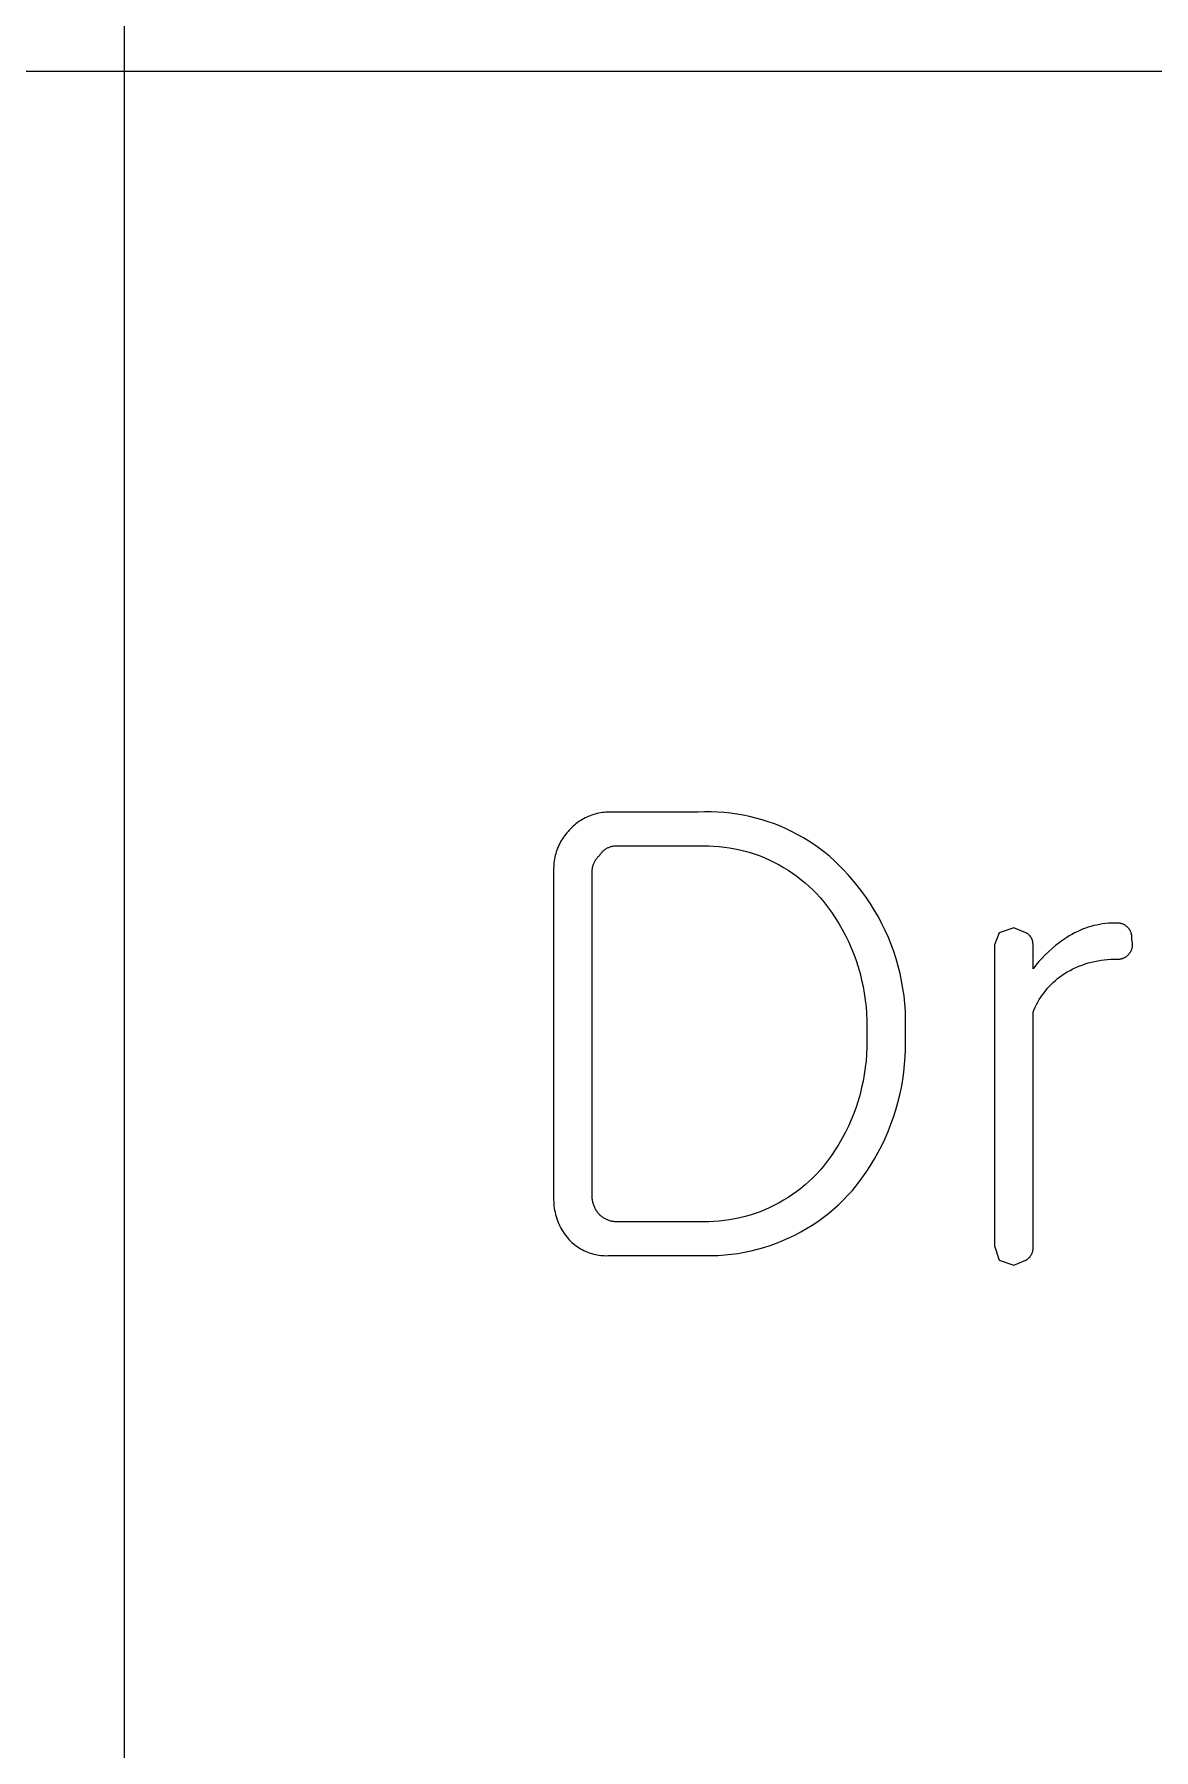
# Model space of a CAD drawing. Header units: millimetres. Extents: x 3033 to 5773, y 123 to 1487.
# Drawn here: x 5676.19 to 5700.14, y 313.14 to 349.85 of the extents above; entities that cross this region are included whole.
import ezdxf

# ---------------------------------------------------------------- set-up
doc = ezdxf.new("R2010")
doc.units = ezdxf.units.MM
doc.header["$MEASUREMENT"] = 0
doc.layers.add('TEX', color=70, linetype='Continuous')

msp = doc.modelspace()

# ---------------------------------------------------------------- linework, layer by layer
at = {"layer": 'TEX'}
for p, q in [((5678.113, 236.563), (5678.113, 386.563)), ((5394.391, 349.063), (5773.113, 349.063)), ((5687.804, 332.979), (5687.774, 332.955)), ((5687.836, 333.002), (5687.804, 332.979)), ((5687.868, 333.023), (5687.836, 333.002)), ((5687.902, 333.044), (5687.868, 333.023)), ((5687.935, 333.063), (5687.902, 333.044)), ((5687.97, 333.082), (5687.935, 333.063)), ((5688.005, 333.099), (5687.97, 333.082)), ((5688.04, 333.115), (5688.005, 333.099)), ((5688.077, 333.129), (5688.04, 333.115)), ((5688.113, 333.143), (5688.077, 333.129)), ((5688.15, 333.155), (5688.113, 333.143)), ((5688.188, 333.165), (5688.15, 333.155)), ((5688.226, 333.175), (5688.188, 333.165)), ((5688.264, 333.183), (5688.226, 333.175)), ((5688.302, 333.19), (5688.264, 333.183)), ((5688.341, 333.195), (5688.302, 333.19)), ((5688.38, 333.2), (5688.341, 333.195)), ((5688.418, 333.203), (5688.38, 333.2)), ((5688.457, 333.204), (5688.418, 333.203)), ((5688.496, 333.204), (5688.457, 333.204)), ((5688.535, 333.203), (5688.496, 333.204)), ((5690.391, 333.203), (5688.535, 333.203)), ((5690.529, 333.209), (5690.391, 333.203)), ((5690.668, 333.209), (5690.529, 333.209)), ((5690.806, 333.205), (5690.668, 333.209)), ((5690.944, 333.196), (5690.806, 333.205)), ((5691.082, 333.182), (5690.944, 333.196)), ((5691.219, 333.164), (5691.082, 333.182)), ((5691.355, 333.14), (5691.219, 333.164)), ((5691.491, 333.112), (5691.355, 333.14)), ((5691.625, 333.08), (5691.491, 333.112)), ((5691.758, 333.042), (5691.625, 333.08)), ((5691.89, 333), (5691.758, 333.042)), ((5692.021, 332.954), (5691.89, 333)), ((5687.487, 332.636), (5687.466, 332.603)), ((5687.509, 332.669), (5687.487, 332.636)), ((5687.532, 332.7), (5687.509, 332.669)), ((5687.556, 332.731), (5687.532, 332.7)), ((5687.581, 332.761), (5687.556, 332.731)), ((5687.607, 332.791), (5687.581, 332.761)), ((5687.633, 332.82), (5687.607, 332.791)), ((5687.659, 332.849), (5687.633, 332.82)), ((5687.686, 332.877), (5687.659, 332.849)), ((5687.714, 332.904), (5687.686, 332.877)), ((5687.744, 332.93), (5687.714, 332.904)), ((5687.774, 332.955), (5687.744, 332.93)), ((5692.149, 332.903), (5692.021, 332.954)), ((5692.276, 332.847), (5692.149, 332.903)), ((5692.401, 332.787), (5692.276, 332.847)), ((5692.523, 332.723), (5692.401, 332.787)), ((5692.644, 332.655), (5692.523, 332.723)), ((5692.762, 332.582), (5692.644, 332.655)), ((5687.323, 332.239), (5687.316, 332.201)), ((5687.332, 332.277), (5687.323, 332.239)), ((5687.342, 332.315), (5687.332, 332.277)), ((5687.353, 332.353), (5687.342, 332.315)), ((5687.366, 332.39), (5687.353, 332.353)), ((5687.379, 332.427), (5687.366, 332.39)), ((5687.394, 332.463), (5687.379, 332.427)), ((5687.411, 332.499), (5687.394, 332.463)), ((5687.428, 332.534), (5687.411, 332.499)), ((5687.447, 332.569), (5687.428, 332.534)), ((5687.466, 332.603), (5687.447, 332.569)), ((5688.233, 332.229), (5688.243, 332.241)), ((5688.243, 332.241), (5688.254, 332.253)), ((5688.254, 332.253), (5688.266, 332.264)), ((5688.266, 332.264), (5688.278, 332.275)), ((5688.278, 332.275), (5688.285, 332.288)), ((5688.285, 332.288), (5688.293, 332.3)), ((5688.293, 332.3), (5688.301, 332.311)), ((5688.301, 332.311), (5688.31, 332.323)), ((5688.31, 332.323), (5688.319, 332.334)), ((5688.319, 332.334), (5688.328, 332.345)), ((5688.328, 332.345), (5688.338, 332.356)), ((5688.338, 332.356), (5688.348, 332.366)), ((5688.348, 332.366), (5688.358, 332.376)), ((5688.358, 332.376), (5688.369, 332.385)), ((5688.369, 332.385), (5688.38, 332.394)), ((5688.38, 332.394), (5688.392, 332.403)), ((5688.392, 332.403), (5688.403, 332.411)), ((5688.403, 332.411), (5688.415, 332.419)), ((5688.415, 332.419), (5688.428, 332.427)), ((5688.428, 332.427), (5688.44, 332.434)), ((5688.44, 332.434), (5688.453, 332.44)), ((5688.453, 332.44), (5688.466, 332.447)), ((5688.466, 332.447), (5688.479, 332.452)), ((5688.479, 332.452), (5688.492, 332.458)), ((5688.492, 332.458), (5688.506, 332.462)), ((5688.506, 332.462), (5688.519, 332.467)), ((5688.519, 332.467), (5688.533, 332.471)), ((5688.533, 332.471), (5688.547, 332.474)), ((5688.547, 332.474), (5688.561, 332.477)), ((5688.561, 332.477), (5688.575, 332.48)), ((5688.575, 332.48), (5688.59, 332.482)), ((5688.59, 332.482), (5688.604, 332.483)), ((5688.604, 332.483), (5688.618, 332.484)), ((5688.618, 332.484), (5688.633, 332.484)), ((5688.633, 332.484), (5688.647, 332.484)), ((5688.647, 332.484), (5688.661, 332.484)), ((5688.661, 332.484), (5688.676, 332.483)), ((5688.676, 332.483), (5688.69, 332.482)), ((5688.69, 332.482), (5690.391, 332.482)), ((5690.391, 332.482), (5690.503, 332.485)), ((5690.503, 332.485), (5690.616, 332.484)), ((5690.616, 332.484), (5690.728, 332.479)), ((5690.728, 332.479), (5690.84, 332.471)), ((5690.84, 332.471), (5690.952, 332.459)), ((5690.952, 332.459), (5691.064, 332.443)), ((5691.064, 332.443), (5691.174, 332.423)), ((5691.174, 332.423), (5691.284, 332.399)), ((5691.284, 332.399), (5691.393, 332.372)), ((5691.393, 332.372), (5691.502, 332.341)), ((5691.502, 332.341), (5691.609, 332.306)), ((5691.609, 332.306), (5691.714, 332.268)), ((5691.714, 332.268), (5691.819, 332.226)), ((5692.877, 332.506), (5692.762, 332.582)), ((5692.989, 332.425), (5692.877, 332.506)), ((5693.099, 332.341), (5692.989, 332.425)), ((5693.206, 332.253), (5693.099, 332.341)), ((5693.309, 332.161), (5693.206, 332.253)), ((5687.299, 332.045), (5687.298, 332.005)), ((5687.298, 332.005), (5687.298, 331.966)), ((5687.298, 331.966), (5687.298, 324.956)), ((5687.301, 332.084), (5687.299, 332.045)), ((5687.305, 332.123), (5687.301, 332.084)), ((5687.309, 332.162), (5687.305, 332.123)), ((5687.316, 332.201), (5687.309, 332.162)), ((5688.123, 331.947), (5688.124, 331.963)), ((5688.123, 331.931), (5688.123, 331.947)), ((5688.123, 331.915), (5688.123, 331.931)), ((5688.123, 325.007), (5688.123, 331.915)), ((5688.124, 331.963), (5688.126, 331.979)), ((5688.126, 331.979), (5688.128, 331.995)), ((5688.128, 331.995), (5688.13, 332.011)), ((5688.13, 332.011), (5688.133, 332.027)), ((5688.133, 332.027), (5688.137, 332.043)), ((5688.137, 332.043), (5688.141, 332.059)), ((5688.141, 332.059), (5688.146, 332.074)), ((5688.146, 332.074), (5688.152, 332.089)), ((5688.152, 332.089), (5688.157, 332.104)), ((5688.157, 332.104), (5688.164, 332.119)), ((5688.164, 332.119), (5688.171, 332.134)), ((5688.171, 332.134), (5688.178, 332.148)), ((5688.178, 332.148), (5688.186, 332.163)), ((5688.186, 332.163), (5688.194, 332.176)), ((5688.194, 332.176), (5688.203, 332.19)), ((5688.203, 332.19), (5688.213, 332.203)), ((5688.213, 332.203), (5688.222, 332.216)), ((5688.222, 332.216), (5688.233, 332.229)), ((5691.819, 332.226), (5691.922, 332.18)), ((5691.922, 332.18), (5692.023, 332.131)), ((5692.023, 332.131), (5692.122, 332.079)), ((5692.122, 332.079), (5692.22, 332.023)), ((5692.22, 332.023), (5692.316, 331.964)), ((5692.316, 331.964), (5692.409, 331.901)), ((5692.409, 331.901), (5692.501, 331.836)), ((5693.41, 332.066), (5693.309, 332.161)), ((5693.507, 331.967), (5693.41, 332.066)), ((5693.6, 331.865), (5693.507, 331.967)), ((5692.501, 331.836), (5692.59, 331.767)), ((5692.59, 331.767), (5692.677, 331.696)), ((5692.677, 331.696), (5692.761, 331.621)), ((5692.761, 331.621), (5692.843, 331.544)), ((5692.843, 331.544), (5692.922, 331.464)), ((5693.69, 331.76), (5693.6, 331.865)), ((5693.794, 331.635), (5693.69, 331.76)), ((5693.894, 331.507), (5693.794, 331.635)), ((5693.989, 331.375), (5693.894, 331.507)), ((5692.922, 331.464), (5692.998, 331.381)), ((5692.998, 331.381), (5693.071, 331.296)), ((5693.071, 331.296), (5693.16, 331.181)), ((5693.16, 331.181), (5693.245, 331.063)), ((5694.08, 331.241), (5693.989, 331.375)), ((5694.166, 331.103), (5694.08, 331.241)), ((5693.245, 331.063), (5693.325, 330.942)), ((5693.325, 330.942), (5693.401, 330.819)), ((5693.401, 330.819), (5693.474, 330.693)), ((5694.247, 330.962), (5694.166, 331.103)), ((5694.323, 330.818), (5694.247, 330.962)), ((5694.394, 330.672), (5694.323, 330.818)), ((5698.857, 330.776), (5698.795, 330.759)), ((5698.919, 330.79), (5698.857, 330.776)), ((5698.981, 330.802), (5698.919, 330.79)), ((5699.044, 330.812), (5698.981, 330.802)), ((5699.107, 330.821), (5699.044, 330.812)), ((5699.17, 330.827), (5699.107, 330.821)), ((5699.233, 330.831), (5699.17, 330.827)), ((5699.297, 330.832), (5699.233, 330.831)), ((5699.36, 330.832), (5699.297, 330.832)), ((5699.371, 330.832), (5699.36, 330.832)), ((5699.382, 330.831), (5699.371, 330.832)), ((5699.392, 330.83), (5699.382, 330.831)), ((5699.403, 330.829), (5699.392, 330.83)), ((5699.414, 330.827), (5699.403, 330.829)), ((5699.424, 330.825), (5699.414, 330.827)), ((5699.435, 330.823), (5699.424, 330.825)), ((5699.445, 330.82), (5699.435, 330.823)), ((5699.456, 330.817), (5699.445, 330.82)), ((5699.466, 330.814), (5699.456, 330.817)), ((5699.476, 330.81), (5699.466, 330.814)), ((5699.486, 330.806), (5699.476, 330.81)), ((5699.496, 330.801), (5699.486, 330.806)), ((5699.505, 330.796), (5699.496, 330.801)), ((5699.515, 330.791), (5699.505, 330.796)), ((5699.524, 330.785), (5699.515, 330.791)), ((5699.533, 330.78), (5699.524, 330.785)), ((5699.542, 330.774), (5699.533, 330.78)), ((5699.551, 330.767), (5699.542, 330.774)), ((5693.474, 330.693), (5693.541, 330.565)), ((5693.541, 330.565), (5693.605, 330.434)), ((5693.605, 330.434), (5693.664, 330.302)), ((5694.46, 330.524), (5694.394, 330.672)), ((5694.521, 330.373), (5694.46, 330.524)), ((5696.834, 330.626), (5696.731, 330.368)), ((5697.144, 330.729), (5696.834, 330.626)), ((5697.401, 330.626), (5697.144, 330.729)), ((5697.41, 330.621), (5697.401, 330.626)), ((5697.418, 330.617), (5697.41, 330.621)), ((5697.426, 330.611), (5697.418, 330.617)), ((5697.434, 330.606), (5697.426, 330.611)), ((5697.442, 330.601), (5697.434, 330.606)), ((5697.45, 330.595), (5697.442, 330.601)), ((5697.457, 330.589), (5697.45, 330.595)), ((5697.464, 330.582), (5697.457, 330.589)), ((5697.471, 330.576), (5697.464, 330.582)), ((5697.478, 330.569), (5697.471, 330.576)), ((5697.484, 330.562), (5697.478, 330.569)), ((5697.491, 330.554), (5697.484, 330.562)), ((5697.497, 330.547), (5697.491, 330.554)), ((5697.502, 330.539), (5697.497, 330.547)), ((5697.508, 330.531), (5697.502, 330.539)), ((5697.513, 330.523), (5697.508, 330.531)), ((5697.518, 330.515), (5697.513, 330.523)), ((5697.523, 330.507), (5697.518, 330.515)), ((5697.527, 330.498), (5697.523, 330.507)), ((5697.531, 330.489), (5697.527, 330.498)), ((5697.535, 330.481), (5697.531, 330.489)), ((5697.538, 330.472), (5697.535, 330.481)), ((5697.542, 330.463), (5697.538, 330.472)), ((5697.544, 330.453), (5697.542, 330.463)), ((5697.547, 330.444), (5697.544, 330.453)), ((5697.549, 330.435), (5697.547, 330.444)), ((5697.551, 330.425), (5697.549, 330.435)), ((5697.553, 330.416), (5697.551, 330.425)), ((5697.554, 330.406), (5697.553, 330.416)), ((5697.555, 330.397), (5697.554, 330.406)), ((5698.116, 330.409), (5698.038, 330.348)), ((5698.196, 330.467), (5698.116, 330.409)), ((5698.278, 330.523), (5698.196, 330.467)), ((5698.331, 330.557), (5698.278, 330.523)), ((5698.386, 330.589), (5698.331, 330.557)), ((5698.442, 330.619), (5698.386, 330.589)), ((5698.499, 330.647), (5698.442, 330.619)), ((5698.557, 330.673), (5698.499, 330.647)), ((5698.615, 330.698), (5698.557, 330.673)), ((5698.675, 330.72), (5698.615, 330.698)), ((5698.735, 330.741), (5698.675, 330.72)), ((5698.795, 330.759), (5698.735, 330.741)), ((5699.559, 330.76), (5699.551, 330.767)), ((5699.567, 330.753), (5699.559, 330.76)), ((5699.575, 330.746), (5699.567, 330.753)), ((5699.583, 330.739), (5699.575, 330.746)), ((5699.59, 330.731), (5699.583, 330.739)), ((5699.598, 330.723), (5699.59, 330.731)), ((5699.604, 330.714), (5699.598, 330.723)), ((5699.611, 330.706), (5699.604, 330.714)), ((5699.617, 330.697), (5699.611, 330.706)), ((5699.623, 330.688), (5699.617, 330.697)), ((5699.629, 330.679), (5699.623, 330.688)), ((5699.634, 330.67), (5699.629, 330.679)), ((5699.639, 330.66), (5699.634, 330.67)), ((5699.644, 330.65), (5699.639, 330.66)), ((5699.648, 330.64), (5699.644, 330.65)), ((5699.652, 330.63), (5699.648, 330.64)), ((5699.656, 330.62), (5699.652, 330.63)), ((5699.659, 330.61), (5699.656, 330.62)), ((5699.662, 330.6), (5699.659, 330.61)), ((5699.665, 330.589), (5699.662, 330.6)), ((5699.667, 330.579), (5699.665, 330.589)), ((5699.669, 330.568), (5699.667, 330.579)), ((5699.671, 330.557), (5699.669, 330.568)), ((5699.669, 330.471), (5699.671, 330.482)), ((5699.673, 330.461), (5699.669, 330.471)), ((5699.672, 330.547), (5699.671, 330.557)), ((5699.671, 330.482), (5699.672, 330.493)), ((5699.673, 330.536), (5699.672, 330.547)), ((5699.672, 330.493), (5699.673, 330.503)), ((5699.673, 330.525), (5699.673, 330.536)), ((5699.673, 330.514), (5699.673, 330.525)), ((5699.673, 330.503), (5699.673, 330.514)), ((5699.675, 330.45), (5699.673, 330.461)), ((5699.678, 330.44), (5699.675, 330.45)), ((5699.68, 330.429), (5699.678, 330.44)), ((5699.682, 330.419), (5699.68, 330.429)), ((5699.683, 330.408), (5699.682, 330.419)), ((5699.684, 330.397), (5699.683, 330.408)), ((5693.664, 330.302), (5693.718, 330.167)), ((5693.718, 330.167), (5693.768, 330.031)), ((5694.576, 330.22), (5694.521, 330.373)), ((5694.627, 330.066), (5694.576, 330.22)), ((5694.671, 329.909), (5694.627, 330.066)), ((5696.731, 330.368), (5696.731, 323.925)), ((5697.556, 330.387), (5697.555, 330.397)), ((5697.556, 330.378), (5697.556, 330.387)), ((5697.556, 330.368), (5697.556, 330.378)), ((5697.556, 329.853), (5697.556, 330.368)), ((5697.748, 330.079), (5697.682, 330.006)), ((5697.817, 330.15), (5697.748, 330.079)), ((5697.889, 330.218), (5697.817, 330.15)), ((5697.962, 330.284), (5697.889, 330.218)), ((5698.038, 330.348), (5697.962, 330.284)), ((5698.942, 330.025), (5699.011, 330.036)), ((5699.011, 330.036), (5699.08, 330.046)), ((5699.08, 330.046), (5699.15, 330.053)), ((5699.15, 330.053), (5699.22, 330.057)), ((5699.22, 330.057), (5699.29, 330.059)), ((5699.29, 330.059), (5699.36, 330.059)), ((5699.36, 330.059), (5699.371, 330.059)), ((5699.371, 330.059), (5699.382, 330.059)), ((5699.382, 330.059), (5699.392, 330.059)), ((5699.392, 330.059), (5699.403, 330.06)), ((5699.403, 330.06), (5699.414, 330.061)), ((5699.414, 330.061), (5699.425, 330.063)), ((5699.425, 330.063), (5699.435, 330.065)), ((5699.435, 330.065), (5699.446, 330.068)), ((5699.446, 330.068), (5699.456, 330.07)), ((5699.456, 330.07), (5699.467, 330.073)), ((5699.467, 330.073), (5699.477, 330.077)), ((5699.477, 330.077), (5699.487, 330.081)), ((5699.487, 330.081), (5699.497, 330.085)), ((5699.497, 330.085), (5699.507, 330.089)), ((5699.507, 330.089), (5699.516, 330.094)), ((5699.516, 330.094), (5699.526, 330.099)), ((5699.526, 330.099), (5699.535, 330.105)), ((5699.535, 330.105), (5699.544, 330.11)), ((5699.544, 330.11), (5699.553, 330.117)), ((5699.553, 330.117), (5699.562, 330.123)), ((5699.562, 330.123), (5699.57, 330.13)), ((5699.57, 330.13), (5699.579, 330.137)), ((5699.579, 330.137), (5699.587, 330.144)), ((5699.587, 330.144), (5699.594, 330.151)), ((5699.594, 330.151), (5699.602, 330.159)), ((5699.602, 330.159), (5699.609, 330.167)), ((5699.609, 330.167), (5699.616, 330.176)), ((5699.616, 330.176), (5699.623, 330.184)), ((5699.623, 330.184), (5699.629, 330.193)), ((5699.629, 330.193), (5699.635, 330.202)), ((5699.635, 330.202), (5699.641, 330.211)), ((5699.641, 330.211), (5699.646, 330.22)), ((5699.646, 330.22), (5699.651, 330.23)), ((5699.651, 330.23), (5699.656, 330.24)), ((5699.656, 330.24), (5699.66, 330.249)), ((5699.66, 330.249), (5699.664, 330.259)), ((5699.664, 330.259), (5699.668, 330.27)), ((5699.668, 330.27), (5699.671, 330.28)), ((5699.671, 330.28), (5699.674, 330.29)), ((5699.674, 330.29), (5699.677, 330.301)), ((5699.677, 330.301), (5699.679, 330.311)), ((5699.679, 330.311), (5699.681, 330.322)), ((5699.681, 330.322), (5699.683, 330.333)), ((5699.683, 330.333), (5699.684, 330.343)), ((5699.685, 330.387), (5699.684, 330.397)), ((5699.684, 330.343), (5699.685, 330.354)), ((5699.685, 330.376), (5699.685, 330.387)), ((5699.685, 330.365), (5699.685, 330.376)), ((5699.685, 330.354), (5699.685, 330.365)), ((5693.768, 330.031), (5693.813, 329.893)), ((5693.813, 329.893), (5693.854, 329.754)), ((5693.854, 329.754), (5693.889, 329.613)), ((5694.711, 329.752), (5694.671, 329.909)), ((5694.744, 329.593), (5694.711, 329.752)), ((5697.617, 329.93), (5697.556, 329.853)), ((5697.682, 330.006), (5697.617, 329.93)), ((5698.081, 329.643), (5698.128, 329.68)), ((5698.128, 329.68), (5698.177, 329.716)), ((5698.177, 329.716), (5698.226, 329.75)), ((5698.226, 329.75), (5698.286, 329.785)), ((5698.286, 329.785), (5698.348, 329.819)), ((5698.348, 329.819), (5698.41, 329.851)), ((5698.41, 329.851), (5698.474, 329.88)), ((5698.474, 329.88), (5698.538, 329.908)), ((5698.538, 329.908), (5698.604, 329.933)), ((5698.604, 329.933), (5698.67, 329.956)), ((5698.67, 329.956), (5698.737, 329.977)), ((5698.737, 329.977), (5698.805, 329.995)), ((5698.805, 329.995), (5698.873, 330.011)), ((5698.873, 330.011), (5698.942, 330.025)), ((5693.889, 329.613), (5693.92, 329.471)), ((5693.92, 329.471), (5693.946, 329.328)), ((5693.946, 329.328), (5693.967, 329.185)), ((5694.773, 329.433), (5694.744, 329.593)), ((5694.795, 329.272), (5694.773, 329.433)), ((5697.755, 329.293), (5697.791, 329.341)), ((5697.791, 329.341), (5697.828, 329.389)), ((5697.828, 329.389), (5697.866, 329.435)), ((5697.866, 329.435), (5697.906, 329.479)), ((5697.906, 329.479), (5697.948, 329.522)), ((5697.948, 329.522), (5697.991, 329.564)), ((5697.991, 329.564), (5698.035, 329.604)), ((5698.035, 329.604), (5698.081, 329.643)), ((5693.967, 329.185), (5693.983, 329.041)), ((5693.983, 329.041), (5693.995, 328.896)), ((5694.812, 329.11), (5694.795, 329.272)), ((5694.824, 328.948), (5694.812, 329.11)), ((5694.829, 328.786), (5694.824, 328.948)), ((5697.556, 328.925), (5697.579, 328.98)), ((5697.579, 328.98), (5697.604, 329.035)), ((5697.604, 329.035), (5697.631, 329.088)), ((5697.631, 329.088), (5697.659, 329.141)), ((5697.659, 329.141), (5697.689, 329.193)), ((5697.689, 329.193), (5697.722, 329.244)), ((5697.722, 329.244), (5697.755, 329.293)), ((5693.995, 328.896), (5694.001, 328.751)), ((5694.003, 328.606), (5693.999, 328.461)), ((5694.001, 328.751), (5694.003, 328.606)), ((5694.824, 328.461), (5694.83, 328.623)), ((5694.83, 328.623), (5694.829, 328.786)), ((5697.556, 323.925), (5697.556, 328.925)), ((5693.999, 328.461), (5694.003, 328.316)), ((5694.003, 328.316), (5694.001, 328.171)), ((5694.828, 328.296), (5694.824, 328.461)), ((5694.827, 328.132), (5694.828, 328.296)), ((5693.983, 327.881), (5693.967, 327.737)), ((5693.995, 328.026), (5693.983, 327.881)), ((5694.001, 328.171), (5693.995, 328.026)), ((5694.808, 327.804), (5694.821, 327.968)), ((5694.821, 327.968), (5694.827, 328.132)), ((5693.946, 327.593), (5693.92, 327.451)), ((5693.967, 327.737), (5693.946, 327.593)), ((5694.739, 327.315), (5694.768, 327.477)), ((5694.768, 327.477), (5694.791, 327.64)), ((5694.791, 327.64), (5694.808, 327.804)), ((5693.854, 327.168), (5693.813, 327.029)), ((5693.889, 327.309), (5693.854, 327.168)), ((5693.92, 327.451), (5693.889, 327.309)), ((5694.665, 326.995), (5694.705, 327.154)), ((5694.705, 327.154), (5694.739, 327.315)), ((5693.718, 326.755), (5693.664, 326.62)), ((5693.768, 326.891), (5693.718, 326.755)), ((5693.813, 327.029), (5693.768, 326.891)), ((5694.57, 326.68), (5694.621, 326.836)), ((5694.621, 326.836), (5694.665, 326.995)), ((5693.605, 326.487), (5693.541, 326.357)), ((5693.664, 326.62), (5693.605, 326.487)), ((5694.389, 326.221), (5694.455, 326.372)), ((5694.455, 326.372), (5694.515, 326.525)), ((5694.515, 326.525), (5694.57, 326.68)), ((5693.401, 326.103), (5693.325, 325.979)), ((5693.474, 326.229), (5693.401, 326.103)), ((5693.541, 326.357), (5693.474, 326.229)), ((5694.243, 325.926), (5694.318, 326.072)), ((5694.318, 326.072), (5694.389, 326.221)), ((5693.16, 325.741), (5693.071, 325.626)), ((5693.245, 325.859), (5693.16, 325.741)), ((5693.325, 325.979), (5693.245, 325.859)), ((5693.987, 325.504), (5694.077, 325.642)), ((5694.077, 325.642), (5694.162, 325.783)), ((5694.162, 325.783), (5694.243, 325.926)), ((5692.761, 325.3), (5692.677, 325.226)), ((5692.843, 325.378), (5692.761, 325.3)), ((5692.922, 325.458), (5692.843, 325.378)), ((5692.998, 325.541), (5692.922, 325.458)), ((5693.071, 325.626), (5692.998, 325.541)), ((5693.793, 325.238), (5693.892, 325.37)), ((5693.892, 325.37), (5693.987, 325.504)), ((5687.298, 324.956), (5687.298, 324.911)), ((5687.298, 324.911), (5687.299, 324.865)), ((5688.123, 324.988), (5688.123, 325.007)), ((5688.123, 324.968), (5688.123, 324.988)), ((5688.124, 324.948), (5688.123, 324.968)), ((5688.126, 324.929), (5688.124, 324.948)), ((5688.129, 324.909), (5688.126, 324.929)), ((5688.132, 324.89), (5688.129, 324.909)), ((5692.22, 324.899), (5692.122, 324.843)), ((5692.316, 324.958), (5692.22, 324.899)), ((5692.409, 325.02), (5692.316, 324.958)), ((5692.501, 325.086), (5692.409, 325.02)), ((5692.59, 325.154), (5692.501, 325.086)), ((5692.677, 325.226), (5692.59, 325.154)), ((5693.392, 324.804), (5693.495, 324.903)), ((5693.495, 324.903), (5693.594, 325.005)), ((5693.594, 325.005), (5693.69, 325.11)), ((5693.69, 325.11), (5693.793, 325.238)), ((5687.299, 324.865), (5687.302, 324.82)), ((5687.302, 324.82), (5687.306, 324.775)), ((5687.306, 324.775), (5687.312, 324.73)), ((5687.312, 324.73), (5687.319, 324.686)), ((5687.319, 324.686), (5687.328, 324.641)), ((5687.328, 324.641), (5687.339, 324.597)), ((5687.339, 324.597), (5687.351, 324.554)), ((5687.351, 324.554), (5687.365, 324.51)), ((5688.135, 324.871), (5688.132, 324.89)), ((5688.14, 324.852), (5688.135, 324.871)), ((5688.145, 324.833), (5688.14, 324.852)), ((5688.15, 324.814), (5688.145, 324.833)), ((5688.157, 324.795), (5688.15, 324.814)), ((5688.164, 324.777), (5688.157, 324.795)), ((5688.171, 324.759), (5688.164, 324.777)), ((5688.179, 324.741), (5688.171, 324.759)), ((5688.188, 324.723), (5688.179, 324.741)), ((5688.197, 324.706), (5688.188, 324.723)), ((5688.207, 324.689), (5688.197, 324.706)), ((5688.217, 324.672), (5688.207, 324.689)), ((5688.228, 324.656), (5688.217, 324.672)), ((5688.24, 324.64), (5688.228, 324.656)), ((5688.252, 324.625), (5688.24, 324.64)), ((5688.265, 324.61), (5688.252, 324.625)), ((5688.278, 324.595), (5688.265, 324.61)), ((5688.29, 324.582), (5688.278, 324.595)), ((5688.303, 324.57), (5688.29, 324.582)), ((5688.316, 324.559), (5688.303, 324.57)), ((5688.329, 324.548), (5688.316, 324.559)), ((5688.343, 324.537), (5688.329, 324.548)), ((5688.358, 324.527), (5688.343, 324.537)), ((5688.372, 324.517), (5688.358, 324.527)), ((5691.393, 324.55), (5691.284, 324.523)), ((5691.502, 324.581), (5691.393, 324.55)), ((5691.609, 324.616), (5691.502, 324.581)), ((5691.714, 324.654), (5691.609, 324.616)), ((5691.819, 324.696), (5691.714, 324.654)), ((5691.922, 324.742), (5691.819, 324.696)), ((5692.023, 324.791), (5691.922, 324.742)), ((5692.122, 324.843), (5692.023, 324.791)), ((5692.948, 324.447), (5693.064, 324.531)), ((5693.064, 324.531), (5693.176, 324.618)), ((5693.176, 324.618), (5693.286, 324.709)), ((5693.286, 324.709), (5693.392, 324.804)), ((5687.365, 324.51), (5687.38, 324.468)), ((5687.38, 324.468), (5687.396, 324.426)), ((5687.396, 324.426), (5687.414, 324.384)), ((5687.414, 324.384), (5687.434, 324.343)), ((5687.434, 324.343), (5687.454, 324.303)), ((5687.454, 324.303), (5687.477, 324.264)), ((5687.477, 324.264), (5687.5, 324.225)), ((5687.5, 324.225), (5687.525, 324.187)), ((5687.525, 324.187), (5687.551, 324.15)), ((5688.387, 324.508), (5688.372, 324.517)), ((5688.402, 324.5), (5688.387, 324.508)), ((5688.418, 324.492), (5688.402, 324.5)), ((5688.434, 324.484), (5688.418, 324.492)), ((5688.45, 324.477), (5688.434, 324.484)), ((5688.466, 324.471), (5688.45, 324.477)), ((5688.483, 324.465), (5688.466, 324.471)), ((5688.499, 324.459), (5688.483, 324.465)), ((5688.516, 324.455), (5688.499, 324.459)), ((5688.533, 324.451), (5688.516, 324.455)), ((5688.55, 324.447), (5688.533, 324.451)), ((5688.568, 324.444), (5688.55, 324.447)), ((5688.585, 324.442), (5688.568, 324.444)), ((5688.602, 324.44), (5688.585, 324.442)), ((5688.62, 324.439), (5688.602, 324.44)), ((5688.637, 324.438), (5688.62, 324.439)), ((5688.655, 324.438), (5688.637, 324.438)), ((5688.672, 324.439), (5688.655, 324.438)), ((5688.69, 324.44), (5688.672, 324.439)), ((5690.391, 324.44), (5688.69, 324.44)), ((5690.503, 324.437), (5690.391, 324.44)), ((5690.616, 324.438), (5690.503, 324.437)), ((5690.728, 324.443), (5690.616, 324.438)), ((5690.84, 324.451), (5690.728, 324.443)), ((5690.952, 324.463), (5690.84, 324.451)), ((5691.064, 324.479), (5690.952, 324.463)), ((5691.174, 324.499), (5691.064, 324.479)), ((5691.284, 324.523), (5691.174, 324.499)), ((5692.459, 324.155), (5692.585, 324.222)), ((5692.585, 324.222), (5692.709, 324.293)), ((5692.709, 324.293), (5692.83, 324.368)), ((5692.83, 324.368), (5692.948, 324.447)), ((5687.551, 324.15), (5687.579, 324.114)), ((5687.579, 324.114), (5687.607, 324.079)), ((5687.607, 324.079), (5687.634, 324.051)), ((5687.634, 324.051), (5687.661, 324.024)), ((5687.661, 324.024), (5687.688, 323.998)), ((5687.688, 323.998), (5687.717, 323.973)), ((5687.717, 323.973), (5687.747, 323.949)), ((5687.747, 323.949), (5687.777, 323.926)), ((5687.777, 323.926), (5687.809, 323.904)), ((5687.809, 323.904), (5687.841, 323.883)), ((5687.841, 323.883), (5687.873, 323.863)), ((5687.873, 323.863), (5687.907, 323.844)), ((5687.907, 323.844), (5687.941, 323.827)), ((5687.941, 323.827), (5687.975, 323.811)), ((5687.975, 323.811), (5688.011, 323.795)), ((5688.011, 323.795), (5688.046, 323.782)), ((5691.384, 323.787), (5691.523, 323.817)), ((5691.523, 323.817), (5691.662, 323.851)), ((5691.662, 323.851), (5691.799, 323.89)), ((5691.799, 323.89), (5691.934, 323.934)), ((5691.934, 323.934), (5692.068, 323.982)), ((5692.068, 323.982), (5692.2, 324.035)), ((5692.2, 324.035), (5692.331, 324.093)), ((5692.331, 324.093), (5692.459, 324.155)), ((5696.731, 323.925), (5696.834, 323.616)), ((5697.542, 323.787), (5697.545, 323.797)), ((5697.545, 323.797), (5697.548, 323.807)), ((5697.548, 323.807), (5697.551, 323.818)), ((5697.551, 323.818), (5697.553, 323.828)), ((5697.553, 323.828), (5697.555, 323.839)), ((5697.555, 323.839), (5697.556, 323.85)), ((5697.557, 323.914), (5697.556, 323.925)), ((5697.556, 323.85), (5697.557, 323.86)), ((5697.558, 323.903), (5697.557, 323.914)), ((5697.557, 323.86), (5697.558, 323.871)), ((5697.558, 323.893), (5697.558, 323.903)), ((5697.558, 323.882), (5697.558, 323.893)), ((5697.558, 323.871), (5697.558, 323.882)), ((5688.046, 323.782), (5688.082, 323.769)), ((5688.082, 323.769), (5688.119, 323.758)), ((5688.119, 323.758), (5688.156, 323.748)), ((5688.156, 323.748), (5688.193, 323.739)), ((5688.193, 323.739), (5688.231, 323.731)), ((5688.231, 323.731), (5688.268, 323.725)), ((5688.268, 323.725), (5688.306, 323.72)), ((5688.306, 323.72), (5688.344, 323.717)), ((5688.344, 323.717), (5688.382, 323.714)), ((5688.382, 323.714), (5688.421, 323.713)), ((5688.421, 323.713), (5688.459, 323.714)), ((5688.459, 323.714), (5688.497, 323.716)), ((5688.497, 323.716), (5688.535, 323.719)), ((5688.535, 323.719), (5690.391, 323.719)), ((5690.391, 323.719), (5690.533, 323.714)), ((5690.533, 323.714), (5690.676, 323.714)), ((5690.676, 323.714), (5690.818, 323.718)), ((5690.818, 323.718), (5690.961, 323.728)), ((5690.961, 323.728), (5691.102, 323.743)), ((5691.102, 323.743), (5691.243, 323.763)), ((5691.243, 323.763), (5691.384, 323.787)), ((5696.834, 323.616), (5697.144, 323.512)), ((5697.144, 323.512), (5697.401, 323.616)), ((5697.401, 323.616), (5697.411, 323.621)), ((5697.411, 323.621), (5697.42, 323.627)), ((5697.42, 323.627), (5697.428, 323.633)), ((5697.428, 323.633), (5697.437, 323.639)), ((5697.437, 323.639), (5697.446, 323.646)), ((5697.446, 323.646), (5697.454, 323.653)), ((5697.454, 323.653), (5697.462, 323.661)), ((5697.462, 323.661), (5697.469, 323.668)), ((5697.469, 323.668), (5697.477, 323.676)), ((5697.477, 323.676), (5697.484, 323.684)), ((5697.484, 323.684), (5697.491, 323.692)), ((5697.491, 323.692), (5697.497, 323.701)), ((5697.497, 323.701), (5697.504, 323.71)), ((5697.504, 323.71), (5697.51, 323.719)), ((5697.51, 323.719), (5697.515, 323.728)), ((5697.515, 323.728), (5697.52, 323.737)), ((5697.52, 323.737), (5697.525, 323.747)), ((5697.525, 323.747), (5697.53, 323.756)), ((5697.53, 323.756), (5697.534, 323.766)), ((5697.534, 323.766), (5697.538, 323.776)), ((5697.538, 323.776), (5697.542, 323.787))]:
    msp.add_line(p, q, dxfattribs=at)

doc.saveas('drawing.dxf')
